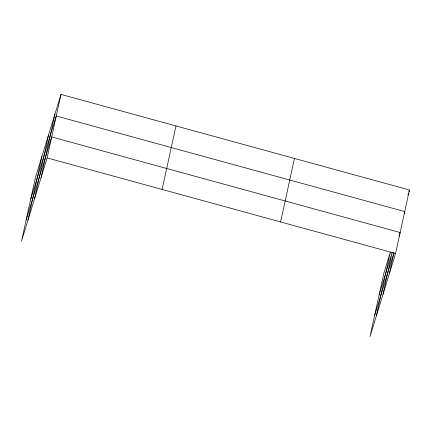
<?xml version="1.0" encoding="UTF-8"?>
<svg xmlns="http://www.w3.org/2000/svg" width="431" height="431" viewBox="0 0 431 431"><rect width="100%" height="100%" fill="white"/><g stroke="black" fill="none" stroke-linecap="round" stroke-linejoin="round"><path stroke-width="0.65" d="M27.993 220.063L41.877 156.577M34.636 198.475L48.52 134.989M41.085 177.524L54.963 114.032M61.003 94.411L35.428 177.529L21.55 241.015L47.119 157.902L61.003 94.411L409.45 189.985L395.572 253.471L369.997 336.589L383.881 273.098L390.324 252.146L376.446 315.637M162.11 189.441L175.988 125.949M280.581 221.933L294.459 158.446M383.089 294.044L392.248 252.146L379.161 294.685M389.532 273.092L393.972 252.798M30.709 199.117L56.283 115.998L404.731 211.567L404.149 213.469M26.129 220.063L51.698 136.95L400.151 232.519L398.982 236.317M407.893 195.049L408.475 193.147M408.868 191.881L409.45 189.985M374.582 315.637L393.918 252.776M47.119 157.902L395.572 253.471"/></g></svg>
